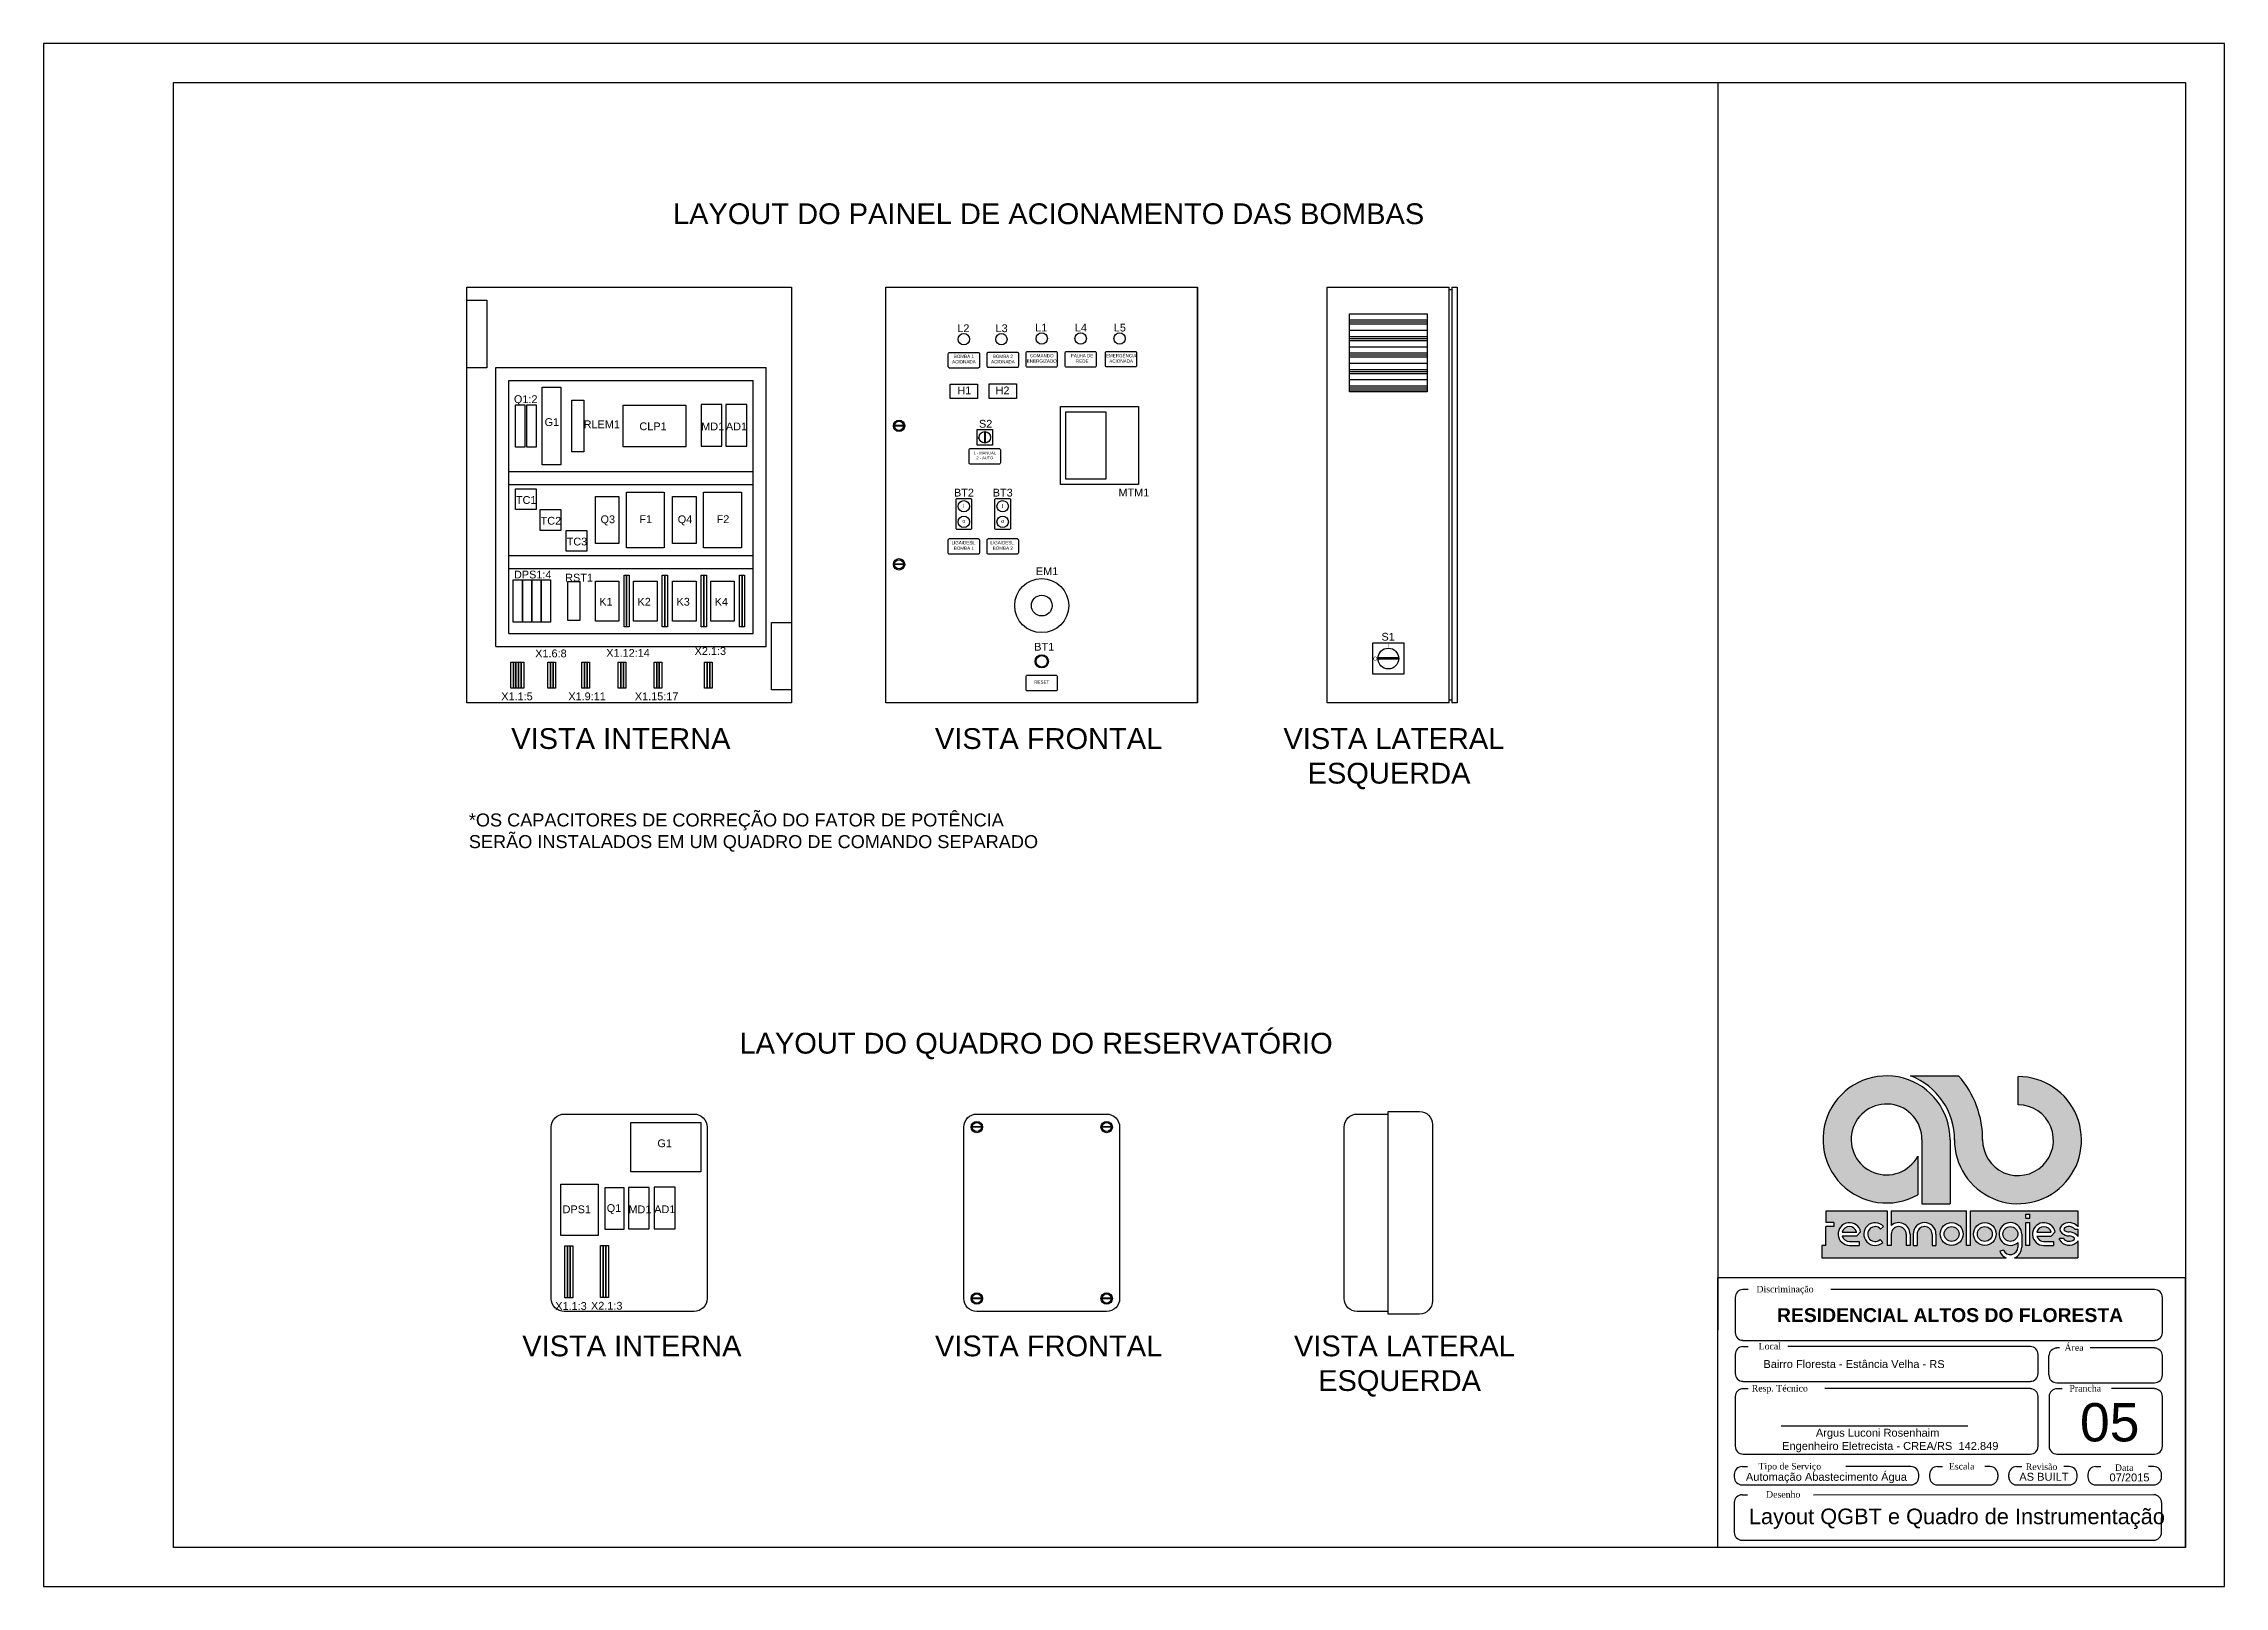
# Model space of a CAD drawing. Header units: millimetres. Extents: x 100 to 940, y 100 to 694.
import ezdxf

# ---------------------------------------------------------------- set-up
doc = ezdxf.new("R2010")
doc.units = ezdxf.units.MM
doc.layers.add('PRANCHA', color=7, linetype='Continuous')
doc.layers.add('selo', color=7, linetype='Continuous')
doc.styles.add('Annotative', font='arial.ttf')
doc.styles.get("Standard").update_dxf_attribs({"font": 'arial.ttf'})

msp = doc.modelspace()

# ---------------------------------------------------------------- hatches: boundary and pattern name
h = msp.add_hatch()
h.set_pattern_fill('PLASTI', color=256)
h.set_pattern_definition([(0, (88.283, 268.501), (0, 6.35), []), (0, (88.283, 269.295), (0, 6.35), []), (0, (88.283, 270.0884), (0, 6.35), []), (0, (88.283, 272.47), (0, 6.35), [])])
h.paths.add_polyline_path([(602.96, 589.9), (602.96, 559.9), (632.96, 559.9), (632.96, 589.9)])
h = msp.add_hatch(color=256)
h.dxf.hatch_style = 1
h.paths.add_polyline_path([(614.47, 457.45), (613.96, 457.2), (614.47, 456.95)])
at = {"layer": 'selo'}
h = msp.add_hatch(color=256, dxfattribs=at)
h.dxf.hatch_style = 1
h.paths.add_polyline_path([(837.64, 296.53), (819.12, 296.53, -0.314958), (836.04, 271.77, 2.411144), (860.52, 296.26), (860.52, 285.41, -2.45129), (846.89, 272.07, 0.182443)])
h.paths.add_polyline_path([(840.66, 244.6), (811.68, 244.6), (811.68, 238.96, -0.642986), (818.94, 235.65), (818.94, 231.26), (817.43, 231.26), (817.43, 235.65, 1), (811.68, 235.65), (811.68, 231.26), (810.17, 231.26), (810.17, 244.6), (786.56, 244.6), (786.56, 240.03), (789.57, 240.03), (789.57, 238.52), (786.54, 238.52), (786.54, 231.26), (785, 231.26), (785, 226.47), (855.98, 226.47, -0.214084), (853.46, 229.03), (854.92, 229.46, 0.821242), (860.45, 230.56), (860.45, 232.34, -4.60202), (861.96, 235.65), (861.96, 230.56, -0.309238), (859.16, 226.47), (883.57, 226.47), (883.57, 233, -0.100697), (883.09, 232.38, -0.45988), (876.51, 233.36), (876.51, 233.88), (878, 233.87, 0.427074), (882.13, 233.55, 0.410877), (882.13, 234.19, 0.186203), (880.23, 234.92, -0.181325), (877.36, 235.99, -0.458616), (877.36, 238.96, -0.41774), (883.57, 238.48), (883.57, 244.6), (842.2, 244.6), (842.2, 231.26), (840.66, 231.26)])
h.paths.add_polyline_path([(839.33, 235.65, -1), (830.56, 235.65, -1)], flags=16)
h.paths.add_polyline_path([(837.82, 235.65, -1), (832.07, 235.65, -1)], flags=0)
h.paths.add_polyline_path([(852.11, 235.65, -1), (843.34, 235.65, -1)], flags=16)
h.paths.add_polyline_path([(850.6, 235.65, -1), (844.85, 235.65, -1)], flags=0)
h.paths.add_polyline_path([(828.9, 235.65), (828.9, 231.26), (827.39, 231.26), (827.39, 235.65, 1), (821.64, 235.65), (821.64, 231.26), (820.13, 231.26), (820.13, 235.65, -1)], flags=16)
h.paths.add_polyline_path([(863.53, 243.24), (865.07, 243.24), (865.07, 241.72), (863.53, 241.72)], flags=16)
h.paths.add_polyline_path([(863.53, 240.03), (865.07, 240.03), (865.07, 231.22), (863.53, 231.22)], flags=16)
h.paths.add_polyline_path([(874.78, 236.43), (873.25, 234.85), (867.71, 234.85, 0.338023), (870.48, 232.73), (874.22, 232.73), (874.22, 231.22), (870.48, 231.22, -2.123663)], flags=16)
h.paths.add_polyline_path([(867.7, 236.34, -0.767778), (873.25, 236.36)], flags=0)
h.paths.add_polyline_path([(808.69, 238.6), (807.58, 237.58, 2.414214), (807.41, 233.52), (808.44, 232.4, -2.414214)], flags=16)
h.paths.add_polyline_path([(799.9, 236.48), (798.37, 234.89), (792.82, 234.89, 0.338023), (795.59, 232.77), (799.34, 232.77), (799.34, 231.26), (795.59, 231.26, -2.123663)], flags=16)
h.paths.add_polyline_path([(798.37, 236.41), (792.81, 236.38, -0.767778)], flags=0)
h.paths.add_polyline_path([(832.07, 235.65, 1), (837.82, 235.65, 1)], flags=0)
h.paths.add_polyline_path([(850.6, 235.65, 1), (844.85, 235.65, 1)], flags=0)
h.paths.add_polyline_path([(854.7, 235.65, 1), (860.45, 235.65, 1)], flags=17)
h.paths.add_polyline_path([(873.25, 236.36, 0.767778), (867.7, 236.34)], flags=0)
h.paths.add_polyline_path([(880.21, 236.43, -0.181325), (883.09, 235.36, -0.101013), (883.57, 234.74), (883.57, 237.47), (882.44, 237.47, 0.427074), (878.32, 237.8, 0.410877), (878.32, 237.16, 0.186203)], flags=17)
h.paths.add_polyline_path([(798.37, 236.41, 0.767778), (792.81, 236.38)], flags=0)
h = msp.add_hatch(color=256, dxfattribs=at)
h.dxf.hatch_style = 1
h.paths.add_polyline_path([(821.89, 250.76), (821.89, 265.61, -8.182778), (823.5, 271.98), (823.5, 247.32), (834.32, 247.32), (834.32, 271.92, 3.718524)])
h = msp.add_hatch(color=256, dxfattribs=at)
h.dxf.hatch_style = 1
h.paths.add_polyline_path([(792.81, 236.38), (798.37, 236.41, 0.767778)])
h.paths.add_polyline_path([(832.07, 235.65, 1), (837.82, 235.65, 1)])
h.paths.add_polyline_path([(844.85, 235.65, 1), (850.6, 235.65, 1)])
h.paths.add_polyline_path([(867.7, 236.34), (873.25, 236.36, 0.767778)])

# ---------------------------------------------------------------- linework, layer by layer
for p, q in [((745, 198.72), (745, 679)), ((544.46, 440.13), (544.46, 600.13)), ((544.46, 600.13), (544.46, 520.13)), ((544.46, 560.13), (544.46, 600.13)), ((544.46, 600.13), (544.46, 580.13)), ((641.46, 440.13), (641.46, 600.13)), ((642.46, 599.13), (641.46, 599.13)), ((642.46, 600.13), (642.46, 440.13)), ((274.23, 569.23), (378.32, 569.23)), ((274.23, 461.85), (274.23, 569.23)), ((279.23, 564.23), (373.32, 564.23)), ((279.23, 466.85), (279.23, 564.23)), ((373.32, 466.85), (373.32, 564.23)), ((378.32, 461.85), (378.32, 569.23)), ((544.46, 520.13), (544.46, 560.13)), ((431.25, 546.9), (427.74, 546.9)), ((431.25, 546.7), (427.74, 546.7)), ((462.38, 544.56), (462.38, 540.16)), ((462.68, 544.55), (462.68, 540.15)), ((279.23, 529.23), (373.32, 529.23)), ((279.23, 524.23), (373.32, 524.23)), ((279.23, 496.85), (373.32, 496.85)), ((279.23, 491.85), (373.32, 491.85)), ((431.25, 493.57), (427.74, 493.57)), ((431.25, 493.37), (427.74, 493.37)), ((279.23, 466.85), (373.32, 466.85)), ((274.23, 461.85), (378.32, 461.85)), ((614.47, 457.45), (613.96, 457.2)), ((613.96, 457.2), (614.47, 456.95)), ((621.95, 457.45), (613.97, 457.45)), ((621.95, 456.95), (613.97, 456.95)), ((614.47, 457.45), (614.47, 456.95)), ((642.46, 441.13), (641.46, 441.13)), ((461.21, 276.93), (457.7, 276.93)), ((461.22, 276.73), (457.71, 276.73)), ((511.21, 276.93), (507.7, 276.93)), ((511.22, 276.73), (507.71, 276.73)), ((744.91, 218.94), (924.91, 218.94)), ((461.21, 210.93), (457.7, 210.93)), ((461.22, 210.73), (457.71, 210.73)), ((511.21, 210.93), (507.7, 210.93)), ((511.22, 210.73), (507.71, 210.73))]:
    msp.add_line(p, q)
for points in [[(100, 100), (940, 100), (940, 693.94), (100, 693.94)], [(150, 679), (925, 679), (925, 115), (150, 115)], [(263.04, 600.13), (388.04, 600.13), (388.04, 440.13), (263.04, 440.13)], [(424.46, 600.13), (544.46, 600.13), (544.46, 440.13), (424.46, 440.13)], [(263.04, 595.13), (270.71, 595.13), (270.71, 569.13), (263.04, 569.13)], [(602.96, 589.9), (632.96, 589.9), (632.96, 559.9), (602.96, 559.9)], [(449.17, 562.87), (459.77, 562.87), (459.77, 557.27), (449.17, 557.27)], [(464.17, 562.95), (474.77, 562.95), (474.77, 557.35), (464.17, 557.35)], [(281.73, 538.63), (281.73, 554.83), (285.33, 554.83), (285.33, 538.63)], [(286.07, 538.63), (286.07, 554.83), (289.67, 554.83), (289.67, 538.63)], [(291.98, 561.73), (299.21, 561.73), (299.21, 531.73), (291.98, 531.73)], [(303.52, 556.73), (308.02, 556.73), (308.02, 536.73), (303.52, 536.73)], [(323.27, 554.73), (347.39, 554.73), (347.39, 538.73), (323.27, 538.73)], [(361.29, 555.02), (353.29, 555.02), (353.29, 539.02), (361.29, 539.02)], [(370.82, 555.02), (362.82, 555.02), (362.82, 539.02), (370.82, 539.02)], [(491.75, 554.21), (521.75, 554.21), (521.75, 524.21), (491.75, 524.21)], [(493.75, 552.21), (509.1, 552.21), (509.1, 526.21), (493.75, 526.21)], [(459.53, 545.36), (465.53, 545.36), (465.53, 539.36), (459.53, 539.36)], [(281.73, 522.56), (289.73, 522.56), (289.73, 514.56), (281.73, 514.56)], [(324.46, 521.23), (339.08, 521.23), (339.08, 499.85), (324.46, 499.85)], [(354.2, 521.23), (368.82, 521.23), (368.82, 499.85), (354.2, 499.85)], [(291.22, 514.56), (299.22, 514.56), (299.22, 506.56), (291.22, 506.56)], [(312.56, 519.54), (321.56, 519.54), (321.56, 501.54), (312.56, 501.54)], [(342.3, 519.54), (351.3, 519.54), (351.3, 501.54), (342.3, 501.54)], [(301.28, 506.56), (309.28, 506.56), (309.28, 498.56), (301.28, 498.56)], [(280.83, 471.25), (280.83, 487.45), (284.43, 487.45), (284.43, 471.25)], [(284.43, 471.25), (284.43, 487.45), (288.03, 487.45), (288.03, 471.25)], [(288.03, 471.25), (288.03, 487.45), (291.63, 487.45), (291.63, 471.25)], [(291.63, 471.25), (291.63, 487.45), (295.23, 487.45), (295.23, 471.25)], [(323.56, 489.35), (324.56, 489.35), (324.56, 469.35), (323.56, 469.35)], [(324.56, 489.35), (325.56, 489.35), (325.56, 469.35), (324.56, 469.35)], [(338.27, 489.35), (339.27, 489.35), (339.27, 469.35), (338.27, 469.35)], [(339.27, 489.35), (340.27, 489.35), (340.27, 469.35), (339.27, 469.35)], [(353.3, 489.35), (354.3, 489.35), (354.3, 469.35), (353.3, 469.35)], [(354.3, 489.35), (355.3, 489.35), (355.3, 469.35), (354.3, 469.35)], [(368.01, 489.35), (369.01, 489.35), (369.01, 469.35), (368.01, 469.35)], [(369.01, 489.35), (370.01, 489.35), (370.01, 469.35), (369.01, 469.35)], [(301.98, 486.85), (306.48, 486.85), (306.48, 471.85), (301.98, 471.85)], [(312.56, 487.05), (321.56, 487.05), (321.56, 471.65), (312.56, 471.65)], [(327.27, 487.05), (336.27, 487.05), (336.27, 471.65), (327.27, 471.65)], [(342.3, 487.05), (351.3, 487.05), (351.3, 471.65), (342.3, 471.65)], [(357.01, 487.05), (366.01, 487.05), (366.01, 471.65), (357.01, 471.65)], [(380.37, 471.13), (388.04, 471.13), (388.04, 445.13), (380.37, 445.13)], [(611.96, 463.2), (623.96, 463.2), (623.96, 451.2), (611.96, 451.2)], [(279.95, 455.81), (280.95, 455.81), (280.95, 445.81), (279.95, 445.81)], [(280.95, 455.81), (281.95, 455.81), (281.95, 445.81), (280.95, 445.81)], [(281.95, 455.81), (282.95, 455.81), (282.95, 445.81), (281.95, 445.81)], [(282.95, 455.81), (283.95, 455.81), (283.95, 445.81), (282.95, 445.81)], [(283.95, 455.81), (284.95, 455.81), (284.95, 445.81), (283.95, 445.81)], [(294.23, 455.81), (295.23, 455.81), (295.23, 445.81), (294.23, 445.81)], [(295.23, 455.81), (296.23, 455.81), (296.23, 445.81), (295.23, 445.81)], [(296.23, 455.81), (297.23, 455.81), (297.23, 445.81), (296.23, 445.81)], [(307.31, 455.81), (308.31, 455.81), (308.31, 445.81), (307.31, 445.81)], [(308.31, 455.81), (309.31, 455.81), (309.31, 445.81), (308.31, 445.81)], [(309.31, 455.81), (310.31, 455.81), (310.31, 445.81), (309.31, 445.81)], [(321.32, 455.81), (322.32, 455.81), (322.32, 445.81), (321.32, 445.81)], [(322.32, 455.81), (323.32, 455.81), (323.32, 445.81), (322.32, 445.81)], [(323.32, 455.81), (324.32, 455.81), (324.32, 445.81), (323.32, 445.81)], [(335.14, 455.81), (336.14, 455.81), (336.14, 445.81), (335.14, 445.81)], [(336.14, 455.81), (337.14, 455.81), (337.14, 445.81), (336.14, 445.81)], [(337.14, 455.81), (338.14, 455.81), (338.14, 445.81), (337.14, 445.81)], [(354.56, 455.81), (355.56, 455.81), (355.56, 445.81), (354.56, 445.81)], [(355.56, 455.81), (356.56, 455.81), (356.56, 445.81), (355.56, 445.81)], [(356.56, 455.81), (357.56, 455.81), (357.56, 445.81), (356.56, 445.81)], [(326.2, 278.57), (353.2, 278.57), (353.2, 259.57), (326.2, 259.57)], [(299.24, 254.9), (313.64, 254.9), (313.64, 235.1), (299.24, 235.1)], [(316.25, 237.36), (316.25, 253.56), (323.45, 253.56), (323.45, 237.36)], [(333.26, 253.59), (325.26, 253.59), (325.26, 237.59), (333.26, 237.59)], [(343.2, 253.64), (335.2, 253.64), (335.2, 237.64), (343.2, 237.64)], [(300.79, 231.09), (301.79, 231.09), (301.79, 211.09), (300.79, 211.09)], [(301.79, 231.09), (302.79, 231.09), (302.79, 211.09), (301.79, 211.09)], [(302.79, 231.09), (303.79, 231.09), (303.79, 211.09), (302.79, 211.09)], [(314.55, 231.19), (315.55, 231.19), (315.55, 211.19), (314.55, 211.19)], [(315.55, 231.19), (316.55, 231.19), (316.55, 211.19), (315.55, 211.19)], [(316.55, 231.19), (317.55, 231.19), (317.55, 211.19), (316.55, 211.19)], [(744.91, 114.94), (744.91, 218.94), (924.91, 218.94), (924.91, 114.94)]]:
    msp.add_lwpolyline(points, close=True)
for points in [[(641.46, 440.13), (594.46, 440.13), (594.46, 600.13), (641.46, 600.13)], [(642.46, 600.13), (644.46, 600.13), (644.46, 440.13), (642.46, 440.13)]]:
    msp.add_lwpolyline(points)
for points in [[(448.97, 575.06), (459.97, 575.06, -0.414214), (460.47, 574.56), (460.47, 569.56, -0.414214), (459.97, 569.06), (448.97, 569.06, -0.414214), (448.47, 569.56), (448.47, 574.56, -0.414214)], [(463.97, 575.21), (474.97, 575.21, -0.414214), (475.47, 574.71), (475.47, 569.71, -0.414214), (474.97, 569.21), (463.97, 569.21, -0.414214), (463.47, 569.71), (463.47, 574.71, -0.414214)], [(478.96, 575.4), (489.96, 575.4, -0.414214), (490.46, 574.9), (490.46, 569.9, -0.414214), (489.96, 569.4), (478.96, 569.4, -0.414214), (478.46, 569.9), (478.46, 574.9, -0.414214)], [(493.96, 575.4), (504.96, 575.4, -0.414214), (505.46, 574.9), (505.46, 569.9, -0.414214), (504.96, 569.4), (493.96, 569.4, -0.414214), (493.46, 569.9), (493.46, 574.9, -0.414214)], [(509.51, 575.47), (520.51, 575.47, -0.414214), (521.01, 574.97), (521.01, 569.97, -0.414214), (520.51, 569.47), (509.51, 569.47, -0.414214), (509.01, 569.97), (509.01, 574.97, -0.414214)], [(457.03, 538.05), (468.03, 538.05, -0.414214), (468.53, 537.55), (468.53, 532.55, -0.414214), (468.03, 532.05), (457.03, 532.05, -0.414214), (456.53, 532.55), (456.53, 537.55, -0.414214)], [(451.46, 507.33), (451.46, 518.33, -0.414214), (451.96, 518.83), (456.96, 518.83, -0.414214), (457.46, 518.33), (457.46, 507.33, -0.414214), (456.96, 506.83), (451.96, 506.83, -0.414214)], [(466.41, 507.33), (466.41, 518.33, -0.414214), (466.91, 518.83), (471.91, 518.83, -0.414214), (472.41, 518.33), (472.41, 507.33, -0.414214), (471.91, 506.83), (466.91, 506.83, -0.414214)], [(448.96, 503.36), (459.96, 503.36, -0.414214), (460.46, 502.86), (460.46, 497.86, -0.414214), (459.96, 497.36), (448.96, 497.36, -0.414214), (448.46, 497.86), (448.46, 502.86, -0.414214)], [(463.96, 503.36), (474.96, 503.36, -0.414214), (475.46, 502.86), (475.46, 497.86, -0.414214), (474.96, 497.36), (463.96, 497.36, -0.414214), (463.46, 497.86), (463.46, 502.86, -0.414214)], [(478.96, 450.78), (489.96, 450.78, -0.414214), (490.46, 450.28), (490.46, 445.28, -0.414214), (489.96, 444.78), (478.96, 444.78, -0.414214), (478.46, 445.28), (478.46, 450.28, -0.414214)], [(300.54, 281.83), (350.54, 281.83, -0.414214), (355.54, 276.83), (355.54, 210.83, -0.414214), (350.54, 205.83), (300.54, 205.83, -0.414214), (295.54, 210.83), (295.54, 276.83, -0.414214)], [(459.46, 281.83), (509.46, 281.83, -0.414214), (514.46, 276.83), (514.46, 210.83, -0.414214), (509.46, 205.83), (459.46, 205.83, -0.414214), (454.46, 210.83), (454.46, 276.83, -0.414214)], [(617.96, 282.83), (629.96, 282.83, -0.414214), (634.96, 277.83), (634.96, 209.83, -0.414214), (629.96, 204.83), (617.96, 204.83)]]:
    msp.add_lwpolyline(points, format="xyb", close=True)
msp.add_lwpolyline([(617.96, 205.83), (605.96, 205.83, -0.414214), (600.96, 210.83), (600.96, 276.83, -0.414214), (605.96, 281.83), (617.96, 281.83)], format="xyb")
for centre, radius in [((454.47, 580.13), 2.2), ((468.92, 580.14), 2.2), ((484.46, 580.4), 2.2), ((499.46, 580.4), 2.2), ((514.46, 580.4), 2.2), ((429.5, 546.8), 2.2), ((429.5, 546.8), 1.75), ((462.53, 542.36), 2.2), ((454.46, 515.83), 2.2), ((469.41, 515.83), 2.2), ((454.46, 509.83), 2.2), ((469.41, 509.83), 2.2), ((429.5, 493.47), 2.2), ((429.5, 493.47), 1.75), ((484.46, 477.59), 10.41), ((484.46, 477.59), 4), ((484.46, 456.13), 2.56), ((484.46, 456.13), 2.2), ((617.96, 457.2), 4), ((459.46, 276.83), 2.2), ((459.46, 276.83), 1.75), ((509.46, 276.83), 2.2), ((509.46, 276.83), 1.75), ((459.46, 210.83), 2.2), ((459.46, 210.83), 1.75), ((509.46, 210.83), 2.2), ((509.46, 210.83), 1.75)]:
    msp.add_circle(centre, radius)
at = {"layer": 'PRANCHA'}
for p, q in [((751.52, 211.23), (751.52, 197.73)), ((756.6, 214.27), (754.57, 214.27)), ((913.13, 214.27), (788.36, 214.27)), ((916.18, 197.73), (916.18, 211.23)), ((754.57, 194.68), (913.13, 194.68)), ((751.52, 189.29), (751.52, 181.94)), ((754.57, 192.34), (756.6, 192.34)), ((865.26, 192.34), (771.85, 192.34)), ((868.31, 181.94), (868.31, 189.29)), ((872.37, 181.38), (872.37, 188.73)), ((876.48, 191.78), (875.42, 191.78)), ((913.13, 191.78), (888.28, 191.78)), ((916.18, 181.38), (916.18, 188.73)), ((754.57, 178.89), (865.26, 178.89)), ((875.42, 178.33), (913.13, 178.33)), ((751.52, 173.08), (751.52, 153.92)), ((754.57, 176.13), (756.6, 176.13)), ((865.26, 176.13), (786.04, 176.13)), ((868.31, 153.92), (868.31, 173.08)), ((872.46, 173.08), (872.46, 153.92)), ((875.51, 176.13), (877.55, 176.13)), ((913.13, 176.13), (896.54, 176.13)), ((916.18, 153.92), (916.18, 173.08)), ((769.23, 161.8), (841.22, 161.8)), ((751.17, 143.09), (751.17, 142.07)), ((754.22, 146.14), (756.26, 146.14)), ((754.57, 150.87), (865.26, 150.87)), ((819.27, 146.14), (794.2, 146.14)), ((822.32, 142.07), (822.32, 143.09)), ((826.39, 143.09), (826.39, 142.07)), ((829.44, 146.14), (831.47, 146.14)), ((849.76, 146.14), (847.73, 146.14)), ((852.81, 142.07), (852.81, 143.09)), ((856.88, 143.09), (856.88, 142.07)), ((859.93, 146.14), (861.96, 146.14)), ((875.51, 150.87), (913.13, 150.87)), ((880.26, 146.14), (878.22, 146.14)), ((883.31, 142.07), (883.31, 143.09)), ((887.37, 143.09), (887.37, 142.07)), ((890.42, 146.14), (892.45, 146.14)), ((912.78, 146.14), (910.75, 146.14)), ((915.83, 142.07), (915.83, 143.09)), ((754.22, 139.03), (819.27, 139.03)), ((754.22, 135.3), (756.26, 135.3)), ((912.81, 135.26), (781.7, 135.17)), ((829.44, 139.03), (849.76, 139.03)), ((859.93, 139.03), (880.26, 139.03)), ((890.42, 139.03), (912.78, 139.03)), ((751.17, 132.26), (751.17, 120.77)), ((915.81, 120.75), (915.85, 132.26)), ((754.22, 117.77), (912.81, 117.77))]:
    msp.add_line(p, q, dxfattribs=at)
for centre, start, end in [((754.57, 211.23), 90, 180), ((913.13, 211.23), 0, 90), ((754.57, 197.73), 180, 270), ((913.13, 197.73), 270, 0), ((754.57, 189.29), 90, 180), ((865.26, 189.29), 0, 90), ((875.42, 188.73), 90, 180), ((913.13, 188.73), 0, 90), ((754.57, 181.94), 180, 270), ((865.26, 181.94), 270, 0), ((875.42, 181.38), 180, 270), ((913.13, 181.38), 270, 0), ((754.57, 173.08), 90, 180), ((865.26, 173.08), 0, 90), ((875.51, 173.08), 90, 180), ((913.13, 173.08), 0, 90), ((754.57, 153.92), 180, 270), ((865.26, 153.92), 270, 0), ((875.51, 153.92), 180, 270), ((913.13, 153.92), 270, 0), ((754.22, 143.09), 90, 180), ((819.27, 143.09), 0, 90), ((829.44, 143.09), 90, 180), ((849.76, 143.09), 0, 90), ((859.93, 143.09), 90, 180), ((880.26, 143.09), 0, 90), ((890.42, 143.09), 90, 180), ((912.78, 143.09), 0, 90), ((754.22, 142.07), 180, 270), ((754.22, 132.26), 90, 180), ((819.27, 142.07), 270, 0), ((829.44, 142.07), 180, 270), ((849.76, 142.07), 270, 0), ((859.93, 142.07), 180, 270), ((880.26, 142.07), 270, 0), ((890.42, 142.07), 180, 270), ((912.78, 142.07), 270, 0), ((912.81, 132.26), 0, 90), ((754.22, 120.77), 180, 270), ((912.81, 120.77), 270, 0)]:
    msp.add_arc(centre, 3, start, end, dxfattribs=at)
at = {"layer": 'selo'}
for p, q in [((819.12, 296.53), (837.64, 296.53)), ((860.52, 285.41), (860.52, 296.26)), ((823.5, 271.98), (823.5, 247.32)), ((834.32, 271.92), (834.32, 247.32)), ((821.89, 265.61), (821.89, 250.76)), ((786.56, 240.03), (786.56, 244.6)), ((786.56, 244.6), (810.17, 244.6)), ((810.17, 244.6), (810.17, 231.26)), ((811.68, 244.6), (811.68, 238.96)), ((811.68, 244.6), (840.66, 244.6)), ((823.5, 247.32), (834.32, 247.32)), ((840.66, 231.26), (840.66, 244.6)), ((842.2, 244.6), (883.57, 244.6)), ((842.2, 231.26), (842.2, 244.56)), ((883.57, 244.6), (883.57, 238.48)), ((786.54, 231.26), (786.54, 238.52)), ((789.57, 238.52), (786.54, 238.52)), ((789.57, 240.03), (786.56, 240.03)), ((789.57, 240.03), (789.57, 238.52)), ((792.81, 236.38), (798.37, 236.41)), ((798.37, 234.89), (799.9, 236.48)), ((807.58, 237.58), (808.69, 238.6)), ((811.68, 235.65), (811.68, 231.26)), ((817.43, 235.65), (817.43, 231.26)), ((818.94, 235.65), (818.94, 231.26)), ((820.13, 235.65), (820.13, 231.26)), ((821.64, 235.65), (821.64, 231.26)), ((827.39, 235.65), (827.39, 231.26)), ((828.9, 235.65), (828.9, 231.26)), ((861.96, 235.65), (861.96, 230.56)), ((863.53, 241.72), (863.53, 243.24)), ((863.53, 243.24), (865.07, 243.24)), ((863.53, 241.72), (865.07, 241.72)), ((863.53, 231.22), (863.53, 240.03)), ((863.53, 240.03), (865.07, 240.03)), ((865.07, 241.72), (865.07, 243.24)), ((865.07, 231.22), (865.07, 240.03)), ((867.7, 236.34), (873.25, 236.36)), ((873.25, 234.85), (874.78, 236.43)), ((882.44, 237.47), (883.57, 237.47)), ((883.57, 237.47), (883.57, 234.74)), ((786.54, 231.26), (785, 231.26)), ((785, 231.26), (785, 226.47)), ((792.82, 234.89), (798.37, 234.89)), ((795.59, 232.77), (799.34, 232.77)), ((795.59, 231.26), (799.34, 231.26)), ((799.34, 232.77), (799.34, 231.26)), ((807.41, 233.52), (808.44, 232.4)), ((811.68, 231.26), (810.17, 231.26)), ((818.94, 231.26), (817.43, 231.26)), ((820.13, 231.26), (821.64, 231.26)), ((827.39, 231.26), (828.9, 231.26)), ((835.48, 231.3), (834.94, 231.26)), ((842.2, 231.26), (840.66, 231.26)), ((854.92, 229.46), (853.46, 229.03)), ((860.45, 232.34), (860.45, 230.56)), ((865.07, 231.22), (863.53, 231.22)), ((867.71, 234.85), (873.25, 234.85)), ((870.48, 232.73), (874.22, 232.73)), ((870.48, 231.22), (874.22, 231.22)), ((874.22, 232.73), (874.22, 231.22)), ((878, 233.87), (876.51, 233.88)), ((876.51, 233.36), (876.51, 233.88)), ((883.57, 233), (883.57, 226.47)), ((785, 226.47), (855.98, 226.47)), ((859.16, 226.47), (883.57, 226.47))]:
    msp.add_line(p, q, dxfattribs=at)
for centre, radius in [((834.94, 235.65), 4.38), ((834.94, 235.65), 2.87), ((847.72, 235.65), 4.38), ((847.72, 235.65), 2.87), ((857.57, 235.65), 2.87)]:
    msp.add_circle(centre, radius, dxfattribs=at)
for centre, radius, start, end in [((809.85, 272.06), 24.47, 359.67995, 299.47158), ((809.87, 272.05), 26.17, 359.37989, 69.30885), ((860.5, 271.79), 24.47, 179.36588, 89.95278), ((809.87, 272.05), 37.02, 359.35419, 41.3911), ((809.86, 272.05), 13.64, 359.69791, 331.82812), ((860.52, 271.78), 13.63, 178.81377, 90), ((795.59, 235.65), 4.38, 10.86006, 270), ((795.59, 235.65), 2.87, 15.26166, 165.32676), ((805.47, 235.63), 4.38, 42.62208, 312.62208), ((805.47, 235.63), 2.87, 42.62208, 312.62208), ((814.56, 235.65), 4.38, 0, 130.96179), ((814.56, 235.65), 2.87, 0, 180), ((824.51, 235.65), 4.38, 0, 180), ((824.51, 235.65), 2.87, 0, 180), ((857.57, 235.65), 4.38, 0, 310.96179), ((870.48, 235.61), 4.38, 10.86006, 270), ((870.48, 235.61), 2.87, 15.26166, 165.32676), ((878.64, 237.48), 1.96, 130.76197, 229.30976), ((880.22, 235.66), 4.38, 40.22623, 130.91522), ((880.22, 239.29), 4.37, 229.01082, 270.04177), ((878.64, 237.48), 0.45, 127.13552, 232.25915), ((880.23, 235.66), 2.86, 39.28503, 131.78937), ((880.21, 239.25), 2.82, 227.77573, 270.15365), ((880.22, 232.06), 4.37, 49.01082, 90.04177), ((881.81, 233.87), 1.96, 26.23751, 49.30976), ((795.59, 235.65), 2.87, 195.29423, 270), ((857.57, 230.56), 4.38, 200.39961, 248.7344), ((857.57, 230.56), 2.87, 202.42288, 0), ((857.57, 230.56), 4.38, 291.2656, 0), ((870.48, 235.61), 2.87, 195.29423, 270), ((880.22, 235.69), 4.38, 212.12828, 310.91522), ((880.22, 235.69), 2.86, 219.28503, 311.78937), ((880.23, 232.09), 2.82, 47.77573, 90.15365), ((881.81, 233.87), 0.45, 307.13552, 52.25915), ((881.81, 233.87), 1.96, 310.76197, 333.76249)]:
    msp.add_arc(centre, radius, start, end, dxfattribs=at)

# ---------------------------------------------------------------- texts
at = {"style": 'Annotative'}
for s, height, p in [('L2', 3, (451.95, 582.86)), ('L3', 3, (466.68, 582.87)), ('L1', 3, (481.94, 583.12)), ('L4', 3, (497.22, 583.12)), ('L5', 3, (512.22, 583.12)), ('Q1:2', 3, (281.16, 555.57)), ('H1', 3, (451.95, 558.92)), ('H2', 3, (466.68, 558.93)), ('G1', 3, (292.97, 546.73)), ('RLEM1', 3, (308.02, 545.89)), ('CLP1', 3, (329.49, 545.12)), ('MD1', 3, (353.29, 545.07)), ('AD1', 3, (362.82, 545.07)), ('S2', 3, (460.29, 546.1)), ('1', 0.75, (459.64, 541.78)), ('2', 0.75, (462.18, 544.55)), ('BT2', 3, (450.65, 519.58)), ('BT3', 3, (465.59, 519.58)), ('MTM1', 3, (514, 519.62)), ('TC1', 3, (281.93, 516.75)), ('F2', 3, (359.23, 509.38)), ('I', 1.5, (454.17, 515.17)), ('I', 1.5, (469.12, 515.17)), ('TC2', 3, (291.43, 508.75)), ('Q3', 3, (314.52, 509.31)), ('F1', 3, (329.49, 509.38)), ('Q4', 3, (344.26, 509.31)), ('o', 1.5, (453.88, 509.43)), ('o', 1.5, (468.82, 509.43)), ('TC3', 3, (301.48, 500.75)), ('DPS1:4', 3, (281.18, 488.04)), ('RST1', 3, (300.9, 486.85)), ('EM1', 3, (482.22, 489.32)), ('K1', 3, (314.05, 477.57)), ('K2', 3, (328.75, 477.57)), ('K3', 3, (343.79, 477.57)), ('K4', 3, (358.49, 477.57)), ('BT1', 3, (481.58, 460.24)), ('S1', 3, (615.32, 464.1)), ('I', 1.5, (617.59, 461.48)), ('X1.6:8', 3, (289.35, 457.67)), ('X1.12:14', 3, (316.72, 457.88)), ('X2.1:3', 3, (350.75, 458.6)), ('O', 1.5, (612.13, 456.4)), ('X1.1:5', 3, (276.28, 441.15)), ('X1.9:11', 3, (302.11, 441.15)), ('X1.15:17', 3, (327.73, 441.15)), ('G1', 3, (336.43, 269.07)), ('DPS1', 3, (299.9, 243.67)), ('Q1', 3, (316.91, 244.13)), ('MD1', 3, (325.26, 243.64)), ('AD1', 3, (335.2, 243.69)), ('X1.1:3', 3, (297.08, 206.43)), ('X2.1:3', 3, (310.84, 206.53))]:
    msp.add_text(s, height=height, dxfattribs=at).set_placement(p)
for s, width, insert, char_height, attachment_point in [('LAYOUT DO PAINEL DE ACIONAMENTO DAS BOMBAS', 318.1696, (342.43, 632.45), 8, 1), ('BOMBA 1\\PACIONADA', 30.872, (454.47, 572.5), 1.25, 5), ('BOMBA 2\\PACIONADA', 30.872, (469.5, 572.51), 1.25, 5), ('COMANDO\\PENERGIZADO', 30.872, (484.46, 572.77), 1.25, 5), ('FALHA DE\\PREDE', 30.872, (500.05, 572.77), 1.25, 5), ('EMERGÊNCIA\\PACIONADA', 30.872, (515.05, 572.77), 1.25, 5), ('1 - MANUAL\\P2 - AUTO', 30.872, (462.53, 535.42), 1.1, 5), ('LIGA/DESL.\\PBOMBA 1', 30.872, (454.46, 500.73), 1.25, 5), ('LIGA/DESL.\\PBOMBA 2', 30.872, (469.46, 500.73), 1.25, 5), ('RESET', 30.872, (484.46, 448.14), 1.25, 5), ('VISTA INTERNA', 318.1696, (280.12, 430.4), 8, 1), ('VISTA FRONTAL', 318.1696, (443.34, 430.4), 8, 1), ('VISTA LATERAL\\P   ESQUERDA', 318.1696, (577.57, 430.4), 8, 1), ('*OS CAPACITORES DE CORREÇÃO DO FATOR DE POTÊNCIA\\PSERÃO INSTALADOS EM UM QUADRO DE COMANDO SEPARADO', 285.5784, (263.79, 397.55), 5, 1), ('LAYOUT DO QUADRO DO RESERVATÓRIO', 318.1696, (368.03, 313.11), 8, 1), ('VISTA INTERNA', 318.1696, (284.36, 196.57), 8, 1), ('VISTA FRONTAL', 318.1696, (443.34, 196.57), 8, 1), ('VISTA LATERAL\\P   ESQUERDA', 318.1696, (581.62, 196.57), 8, 1)]:
    msp.add_mtext_dynamic_manual_height_columns(s, width=width, gutter_width=11.41, heights=[0], dxfattribs=dict(at, insert=insert, char_height=char_height, attachment_point=attachment_point))
at = {"layer": 'PRANCHA', "attachment_point": 1}
for s, insert, char_height, width in [('\\FTIMES.TTF;Discriminação', (759.75, 215.69), 2.5, 101.64), ('\\FTIMES.TTF;Local', (760.6, 193.74), 2.5, 81.312), ('\\FTIMES.TTF;Área', (878.42, 193.18), 2.5, 81.312), ('\\FTIMES.TTF;Resp. Técnico', (757.95, 177.52), 2.5, 101.64), ('\\FTIMES.TTF;Prancha', (880.32, 177.52), 2.5, 101.64), ('05', (884.37, 170.55), 14.753, 344.2393), ('Automação Abastecimento Água', (755.69, 143.69), 3.0492, 71.148), ('\\FTIMES.TTF;Tipo de Serviço', (760.56, 147.5), 2.5, 101.64), ('\\FTIMES.TTF;Escala', (833.87, 147.5), 2.5, 40.656), ('AS BUILT', (861.02, 143.72), 3.049, 71.148), ('{\\Ftimes.ttf|c0;Revisão}', (863.49, 147.31), 2.5, 101.64), ('07/2015', (895.75, 143.46), 3.049, 71.148), ('\\FTIMES.TTF;Data', (897.83, 146.95), 2.5, 40.656), ('{\\Ftimes.ttf|c0;Desenho}', (763.47, 136.66), 2.5, 101.64), ('Layout QGBT e Quadro de Instrumentação', (756.84, 129.94), 6, 331.5847)]:
    msp.add_mtext(s, dxfattribs=dict(at, insert=insert, char_height=char_height, width=width))
for s, insert, char_height in [('{\\fArial|b1|i0|c0|p34;RESIDENCIAL ALTOS DO FLORESTA}', (767.66, 207.1), 5.3361), ('{\\fArial|b0|i0|c0|p34;Bairro Floresta - Estância Velha - RS}', (762.42, 187.12), 3.0492), ('           Argus Luconi Rosenhaim\\PEngenheiro Eletrecista - CREA/RS  142.849', (769.63, 160.67), 3.0492)]:
    msp.add_mtext(s, dxfattribs=dict(at, insert=insert, char_height=char_height))

doc.saveas('drawing.dxf')
